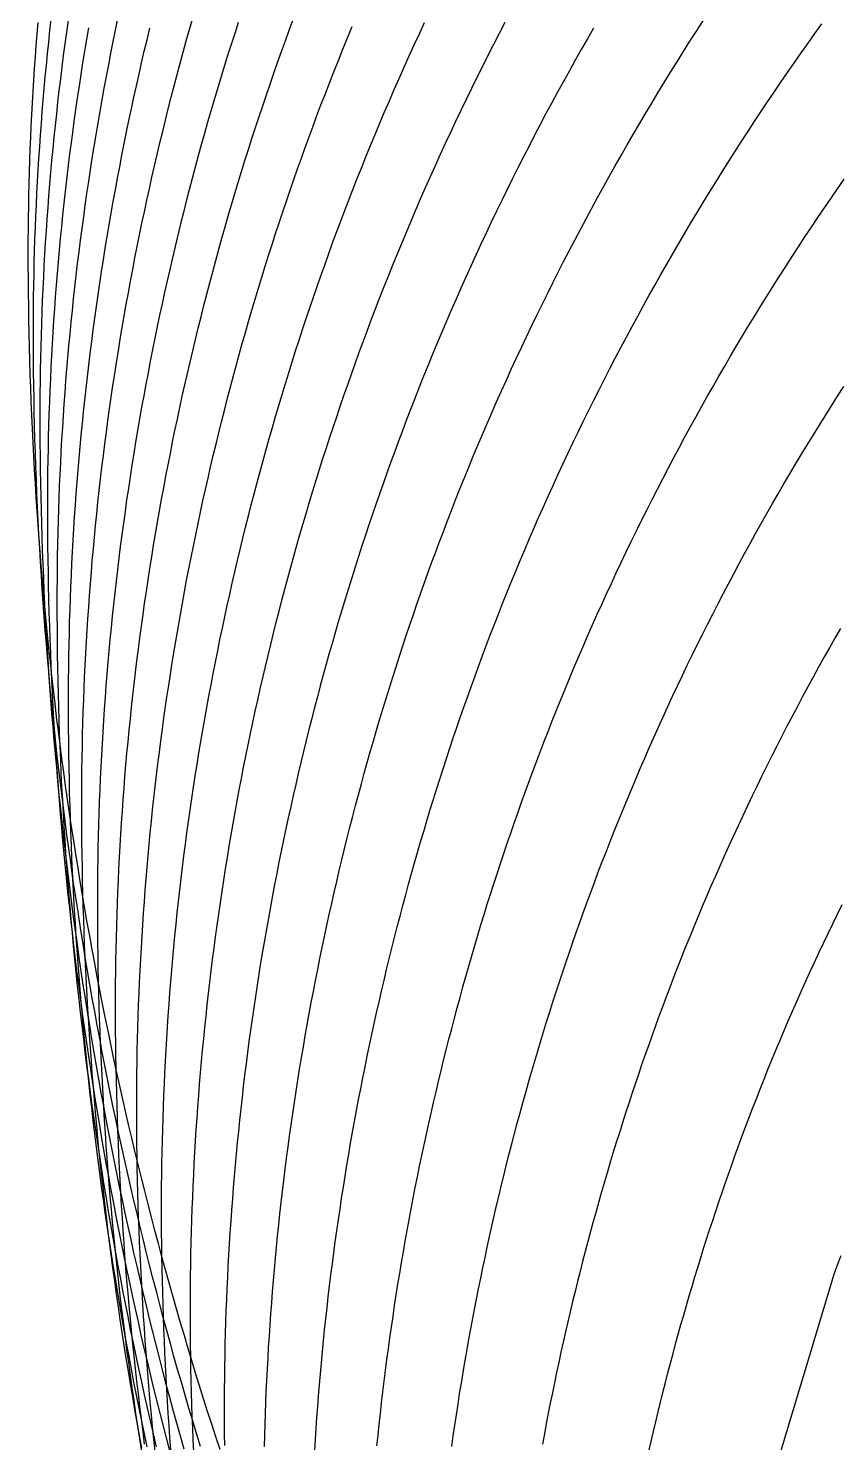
# Model space of a CAD drawing. Extents: x -772 to 772, y -315 to 2086.
# Drawn here: x -771.8 to -547.9, y 481.2 to 872.5 of the extents above; entities that cross this region are included whole.
import ezdxf

# ---------------------------------------------------------------- set-up
doc = ezdxf.new("R2010")
doc.units = 0

msp = doc.modelspace()

# ---------------------------------------------------------------- linework, layer by layer
at = {"layer": 'LAY0', "color": 2}
for points in [[(-718.773, 479.377), (-719.924, 482.865), (-721.064, 486.364), (-722.192, 489.872), (-723.31, 493.389), (-724.415, 496.917), (-725.51, 500.453), (-726.593, 503.999), (-727.664, 507.554), (-728.724, 511.117), (-729.772, 514.69), (-730.809, 518.271), (-731.833, 521.86), (-732.846, 525.458), (-733.847, 529.064), (-734.836, 532.678), (-735.812, 536.3), (-736.777, 539.929), (-737.729, 543.566), (-738.669, 547.21), (-739.597, 550.862), (-740.513, 554.52), (-741.416, 558.186), (-742.306, 561.858), (-743.184, 565.537), (-744.05, 569.222), (-744.903, 572.914), (-745.743, 576.611), (-746.57, 580.315), (-747.385, 584.024), (-748.187, 587.739), (-748.976, 591.459), (-749.752, 595.184), (-750.515, 598.915), (-751.265, 602.65), (-752.002, 606.39), (-752.726, 610.135), (-753.437, 613.884), (-754.135, 617.637), (-754.819, 621.395), (-755.491, 625.156), (-756.149, 628.921), (-756.794, 632.69), (-757.425, 636.462), (-758.043, 640.237), (-758.648, 644.015), (-759.239, 647.796), (-759.817, 651.579), (-760.382, 655.366), (-760.933, 659.154), (-761.47, 662.945), (-761.994, 666.737), (-762.505, 670.532), (-763.001, 674.328), (-763.485, 678.125), (-763.954, 681.924), (-764.41, 685.724), (-764.853, 689.525), (-765.282, 693.326), (-765.697, 697.128), (-766.098, 700.931), (-766.486, 704.733), (-766.86, 708.536), (-767.221, 712.339), (-767.568, 716.141), (-767.901, 719.943), (-768.22, 723.744), (-768.526, 727.544), (-768.818, 731.344), (-769.096, 735.142), (-769.361, 738.939), (-769.612, 742.734), (-769.849, 746.528), (-770.073, 750.32), (-770.283, 754.11), (-770.479, 757.897), (-770.662, 761.682), (-770.831, 765.465), (-770.986, 769.245), (-771.128, 773.022), (-771.256, 776.796), (-771.37, 780.567), (-771.471, 784.334), (-771.559, 788.098), (-771.633, 791.859), (-771.693, 795.615), (-771.74, 799.367), (-771.774, 803.115), (-771.794, 806.859), (-771.801, 810.598), (-771.794, 813.749), (-771.774, 816.903), (-771.74, 820.06), (-771.693, 823.221), (-771.633, 826.385), (-771.559, 829.552), (-771.471, 832.722), (-771.37, 835.895), (-771.256, 839.071), (-771.128, 842.249), (-770.986, 845.43), (-770.831, 848.612), (-770.662, 851.797), (-770.479, 854.984), (-770.283, 858.173), (-770.073, 861.364), (-769.85, 864.556), (-769.612, 867.749), (-769.362, 870.944), (-769.097, 874.14)], [(-724.175, 480.195), (-725.256, 483.724), (-726.326, 487.262), (-727.384, 490.808), (-728.431, 494.363), (-729.466, 497.926), (-730.489, 501.497), (-731.5, 505.077), (-732.499, 508.664), (-733.486, 512.26), (-734.461, 515.863), (-735.424, 519.473), (-736.375, 523.091), (-737.313, 526.716), (-738.239, 530.349), (-739.153, 533.988), (-740.054, 537.633), (-740.943, 541.286), (-741.82, 544.945), (-742.684, 548.61), (-743.535, 552.281), (-744.373, 555.958), (-745.199, 559.641), (-746.012, 563.33), (-746.812, 567.024), (-747.6, 570.723), (-748.374, 574.428), (-749.136, 578.137), (-749.884, 581.852), (-750.62, 585.571), (-751.342, 589.294), (-752.052, 593.022), (-752.748, 596.754), (-753.431, 600.49), (-754.101, 604.23), (-754.758, 607.973), (-755.401, 611.72), (-756.031, 615.471), (-756.648, 619.224), (-757.251, 622.98), (-757.841, 626.74), (-758.418, 630.502), (-758.981, 634.266), (-759.531, 638.033), (-760.067, 641.801), (-760.59, 645.572), (-761.099, 649.345), (-761.595, 653.119), (-762.077, 656.895), (-762.546, 660.672), (-763.001, 664.45), (-763.442, 668.229), (-763.87, 672.009), (-764.284, 675.789), (-764.685, 679.57), (-765.072, 683.351), (-765.445, 687.132), (-765.805, 690.913), (-766.151, 694.694), (-766.483, 698.475), (-766.802, 702.255), (-767.107, 706.034), (-767.399, 709.812), (-767.676, 713.589), (-767.94, 717.365), (-768.191, 721.14), (-768.428, 724.913), (-768.651, 728.684), (-768.86, 732.453), (-769.056, 736.221), (-769.238, 739.985), (-769.407, 743.748), (-769.562, 747.508), (-769.704, 751.265), (-769.831, 755.02), (-769.946, 758.771), (-770.047, 762.519), (-770.134, 766.263), (-770.208, 770.005), (-770.268, 773.742), (-770.315, 777.476), (-770.349, 781.205), (-770.369, 784.93), (-770.375, 788.651), (-770.369, 791.82), (-770.349, 794.992), (-770.315, 798.168), (-770.268, 801.347), (-770.208, 804.53), (-770.134, 807.716), (-770.047, 810.905), (-769.946, 814.097), (-769.831, 817.292), (-769.704, 820.49), (-769.562, 823.69), (-769.407, 826.893), (-769.238, 830.098), (-769.056, 833.304), (-768.86, 836.513), (-768.651, 839.724), (-768.427, 842.937), (-768.191, 846.151), (-767.94, 849.366), (-767.676, 852.583), (-767.398, 855.8), (-767.107, 859.019), (-766.802, 862.239), (-766.483, 865.459), (-766.15, 868.68), (-765.804, 871.901), (-765.444, 875.122)], [(-760.788, 874.687), (-761.242, 871.455), (-761.683, 868.222), (-762.109, 864.988), (-762.523, 861.753), (-762.922, 858.519), (-763.309, 855.284), (-763.681, 852.049), (-764.04, 848.814), (-764.385, 845.579), (-764.717, 842.344), (-765.035, 839.11), (-765.339, 835.877), (-765.63, 832.645), (-765.907, 829.413), (-766.171, 826.183), (-766.42, 822.954), (-766.657, 819.726), (-766.879, 816.499), (-767.088, 813.275), (-767.284, 810.052), (-767.466, 806.831), (-767.634, 803.612), (-767.789, 800.396), (-767.93, 797.181), (-768.057, 793.97), (-768.172, 790.761), (-768.272, 787.554), (-768.359, 784.351), (-768.433, 781.151), (-768.493, 777.954), (-768.54, 774.76), (-768.573, 771.57), (-768.593, 768.383), (-768.6, 765.2), (-768.593, 761.499), (-768.573, 757.794), (-768.54, 754.085), (-768.493, 750.372), (-768.433, 746.654), (-768.359, 742.933), (-768.272, 739.209), (-768.172, 735.481), (-768.057, 731.75), (-767.93, 728.016), (-767.789, 724.278), (-767.634, 720.539), (-767.466, 716.796), (-767.284, 713.051), (-767.088, 709.304), (-766.879, 705.555), (-766.657, 701.804), (-766.42, 698.051), (-766.171, 694.296), (-765.907, 690.54), (-765.63, 686.783), (-765.339, 683.024), (-765.035, 679.265), (-764.717, 675.505), (-764.385, 671.744), (-764.04, 667.983), (-763.681, 664.222), (-763.309, 660.461), (-762.922, 656.699), (-762.523, 652.938), (-762.109, 649.178), (-761.683, 645.418), (-761.242, 641.658), (-760.788, 637.9), (-760.32, 634.143), (-759.839, 630.387), (-759.345, 626.632), (-758.837, 622.879), (-758.315, 619.128), (-757.78, 615.379), (-757.231, 611.632), (-756.669, 607.888), (-756.094, 604.145), (-755.505, 600.406), (-754.903, 596.669), (-754.288, 592.935), (-753.659, 589.204), (-753.017, 585.477), (-752.362, 581.753), (-751.693, 578.033), (-751.012, 574.316), (-750.317, 570.604), (-749.609, 566.896), (-748.888, 563.192), (-748.155, 559.492), (-747.408, 555.797), (-746.648, 552.107), (-745.875, 548.422), (-745.09, 544.742), (-744.291, 541.068), (-743.48, 537.398), (-742.656, 533.735), (-741.819, 530.077), (-740.97, 526.425), (-740.108, 522.779), (-739.234, 519.14), (-738.347, 515.507), (-737.448, 511.88), (-736.536, 508.261), (-735.612, 504.648), (-734.676, 501.042), (-733.727, 497.444), (-732.767, 493.852), (-731.794, 490.269), (-730.809, 486.692), (-729.812, 483.124), (-728.804, 479.564)], [(-732.582, 478.618), (-733.515, 482.189), (-734.437, 485.766), (-735.346, 489.351), (-736.242, 492.942), (-737.127, 496.54), (-737.999, 500.144), (-738.858, 503.755), (-739.705, 507.372), (-740.539, 510.995), (-741.361, 514.623), (-742.17, 518.257), (-742.966, 521.897), (-743.75, 525.542), (-744.521, 529.193), (-745.278, 532.848), (-746.023, 536.508), (-746.755, 540.172), (-747.474, 543.842), (-748.18, 547.515), (-748.873, 551.193), (-749.553, 554.875), (-750.22, 558.56), (-750.873, 562.249), (-751.514, 565.942), (-752.141, 569.638), (-752.755, 573.337), (-753.355, 577.039), (-753.943, 580.744), (-754.516, 584.451), (-755.077, 588.161), (-755.624, 591.873), (-756.158, 595.587), (-756.678, 599.303), (-757.185, 603.021), (-757.679, 606.741), (-758.159, 610.462), (-758.625, 614.184), (-759.078, 617.908), (-759.517, 621.632), (-759.943, 625.357), (-760.356, 629.082), (-760.754, 632.808), (-761.14, 636.534), (-761.511, 640.26), (-761.869, 643.986), (-762.214, 647.712), (-762.544, 651.437), (-762.862, 655.162), (-763.165, 658.885), (-763.455, 662.608), (-763.732, 666.33), (-763.994, 670.05), (-764.244, 673.769), (-764.479, 677.486), (-764.701, 681.201), (-764.91, 684.914), (-765.105, 688.625), (-765.286, 692.334), (-765.454, 696.04), (-765.608, 699.744), (-765.749, 703.444), (-765.876, 707.142), (-765.99, 710.837), (-766.09, 714.528), (-766.177, 718.216), (-766.251, 721.9), (-766.311, 725.58), (-766.358, 729.256), (-766.391, 732.928), (-766.411, 736.596), (-766.417, 740.259), (-766.411, 743.449), (-766.391, 746.643), (-766.357, 749.841), (-766.311, 753.042), (-766.251, 756.247), (-766.177, 759.454), (-766.09, 762.665), (-765.99, 765.879), (-765.876, 769.096), (-765.749, 772.315), (-765.608, 775.537), (-765.454, 778.761), (-765.286, 781.987), (-765.105, 785.216), (-764.91, 788.447), (-764.702, 791.679), (-764.48, 794.913), (-764.244, 798.149), (-763.995, 801.386), (-763.732, 804.624), (-763.456, 807.863), (-763.166, 811.104), (-762.862, 814.345), (-762.545, 817.587), (-762.214, 820.829), (-761.87, 824.072), (-761.512, 827.315), (-761.141, 830.558), (-760.756, 833.801), (-760.357, 837.044), (-759.945, 840.286), (-759.519, 843.528), (-759.08, 846.769), (-758.627, 850.01), (-758.161, 853.249), (-757.681, 856.488), (-757.188, 859.725), (-756.681, 862.961), (-756.161, 866.195), (-755.627, 869.428), (-755.08, 872.659)], [(-736.347, 480.11), (-737.191, 483.685), (-738.022, 487.265), (-738.84, 490.851), (-739.646, 494.442), (-740.44, 498.038), (-741.22, 501.64), (-741.988, 505.246), (-742.742, 508.857), (-743.484, 512.473), (-744.213, 516.093), (-744.929, 519.718), (-745.632, 523.346), (-746.322, 526.979), (-746.999, 530.615), (-747.663, 534.255), (-748.314, 537.899), (-748.951, 541.546), (-749.576, 545.196), (-750.187, 548.849), (-750.785, 552.505), (-751.369, 556.164), (-751.941, 559.825), (-752.499, 563.488), (-753.044, 567.154), (-753.575, 570.822), (-754.093, 574.492), (-754.598, 578.164), (-755.089, 581.837), (-755.567, 585.512), (-756.031, 589.188), (-756.482, 592.865), (-756.919, 596.543), (-757.343, 600.222), (-757.754, 603.901), (-758.151, 607.581), (-758.534, 611.262), (-758.904, 614.942), (-759.26, 618.623), (-759.603, 622.303), (-759.933, 625.983), (-760.248, 629.663), (-760.551, 633.342), (-760.839, 637.02), (-761.115, 640.697), (-761.376, 644.373), (-761.624, 648.048), (-761.859, 651.722), (-762.08, 655.394), (-762.288, 659.064), (-762.482, 662.732), (-762.663, 666.398), (-762.83, 670.063), (-762.983, 673.724), (-763.124, 677.384), (-763.251, 681.04), (-763.364, 684.694), (-763.464, 688.345), (-763.55, 691.992), (-763.624, 695.637), (-763.683, 699.278), (-763.73, 702.916), (-763.763, 706.549), (-763.783, 710.179), (-763.79, 713.805), (-763.783, 716.997), (-763.763, 720.193), (-763.73, 723.392), (-763.683, 726.595), (-763.624, 729.801), (-763.55, 733.01), (-763.464, 736.223), (-763.364, 739.438), (-763.251, 742.656), (-763.124, 745.876), (-762.983, 749.099), (-762.83, 752.325), (-762.663, 755.553), (-762.482, 758.782), (-762.288, 762.014), (-762.08, 765.248), (-761.859, 768.483), (-761.624, 771.719), (-761.376, 774.957), (-761.114, 778.196), (-760.838, 781.437), (-760.55, 784.678), (-760.247, 787.92), (-759.931, 791.162), (-759.602, 794.406), (-759.258, 797.649), (-758.902, 800.893), (-758.532, 804.136), (-758.148, 807.38), (-757.751, 810.623), (-757.34, 813.866), (-756.916, 817.109), (-756.478, 820.35), (-756.027, 823.591), (-755.562, 826.831), (-755.084, 830.07), (-754.593, 833.308), (-754.088, 836.544), (-753.569, 839.779), (-753.038, 843.012), (-752.493, 846.243), (-751.934, 849.472), (-751.362, 852.699), (-750.777, 855.923), (-750.179, 859.145), (-749.568, 862.365), (-748.943, 865.582), (-748.305, 868.796), (-747.654, 872.007), (-746.99, 875.215)], [(-740.367, 479.708), (-741.025, 483.251), (-741.67, 486.797), (-742.302, 490.347), (-742.921, 493.9), (-743.527, 497.456), (-744.12, 501.015), (-744.7, 504.577), (-745.266, 508.141), (-745.82, 511.707), (-746.36, 515.276), (-746.886, 518.846), (-747.4, 522.419), (-747.9, 525.993), (-748.387, 529.568), (-748.861, 533.145), (-749.321, 536.724), (-749.768, 540.303), (-750.202, 543.883), (-750.622, 547.464), (-751.029, 551.046), (-751.423, 554.628), (-751.803, 558.211), (-752.17, 561.793), (-752.523, 565.376), (-752.863, 568.958), (-753.189, 572.54), (-753.503, 576.121), (-753.802, 579.702), (-754.088, 583.282), (-754.361, 586.861), (-754.621, 590.439), (-754.867, 594.015), (-755.099, 597.591), (-755.319, 601.164), (-755.524, 604.736), (-755.717, 608.306), (-755.896, 611.874), (-756.062, 615.439), (-756.214, 619.003), (-756.353, 622.564), (-756.479, 626.122), (-756.591, 629.677), (-756.69, 633.229), (-756.776, 636.779), (-756.848, 640.324), (-756.908, 643.867), (-756.954, 647.406), (-756.987, 650.941), (-757.006, 654.473), (-757.013, 658), (-757.006, 661.175), (-756.987, 664.353), (-756.954, 667.536), (-756.908, 670.721), (-756.848, 673.91), (-756.776, 677.102), (-756.69, 680.297), (-756.591, 683.495), (-756.479, 686.696), (-756.353, 689.899), (-756.214, 693.105), (-756.062, 696.313), (-755.896, 699.523), (-755.717, 702.736), (-755.524, 705.95), (-755.318, 709.166), (-755.099, 712.384), (-754.866, 715.603), (-754.62, 718.823), (-754.361, 722.045), (-754.088, 725.268), (-753.802, 728.492), (-753.502, 731.716), (-753.189, 734.941), (-752.862, 738.167), (-752.522, 741.393), (-752.169, 744.619), (-751.802, 747.845), (-751.422, 751.071), (-751.028, 754.297), (-750.621, 757.523), (-750.2, 760.748), (-749.767, 763.972), (-749.319, 767.196), (-748.859, 770.418), (-748.385, 773.64), (-747.898, 776.86), (-747.398, 780.079), (-746.884, 783.296), (-746.357, 786.512), (-745.817, 789.725), (-745.263, 792.937), (-744.696, 796.147), (-744.117, 799.354), (-743.524, 802.559), (-742.918, 805.761), (-742.298, 808.961), (-741.666, 812.158), (-741.021, 815.352), (-740.363, 818.543), (-739.691, 821.73), (-739.007, 824.914), (-738.31, 828.095), (-737.6, 831.272), (-736.877, 834.445), (-736.142, 837.614), (-735.393, 840.779), (-734.632, 843.939), (-733.859, 847.095), (-733.072, 850.247), (-732.273, 853.394), (-731.462, 856.536), (-730.638, 859.674), (-729.801, 862.806), (-728.953, 865.933), (-728.091, 869.054), (-727.218, 872.17), (-726.332, 875.281)], [(-713.727, 874.112), (-714.715, 871.07), (-715.691, 868.02), (-716.655, 864.964), (-717.608, 861.901), (-718.549, 858.832), (-719.478, 855.756), (-720.395, 852.675), (-721.299, 849.587), (-722.192, 846.494), (-723.073, 843.394), (-723.941, 840.29), (-724.798, 837.179), (-725.642, 834.063), (-726.473, 830.942), (-727.293, 827.816), (-728.1, 824.685), (-728.894, 821.55), (-729.676, 818.409), (-730.445, 815.264), (-731.202, 812.115), (-731.946, 808.961), (-732.678, 805.804), (-733.396, 802.642), (-734.102, 799.476), (-734.795, 796.307), (-735.476, 793.134), (-736.143, 789.958), (-736.798, 786.779), (-737.439, 783.596), (-738.068, 780.411), (-738.684, 777.222), (-739.286, 774.031), (-739.876, 770.838), (-740.453, 767.642), (-741.016, 764.444), (-741.566, 761.243), (-742.104, 758.041), (-742.628, 754.837), (-743.138, 751.631), (-743.636, 748.424), (-744.121, 745.215), (-744.592, 742.005), (-745.05, 738.794), (-745.494, 735.582), (-745.926, 732.369), (-746.344, 729.156), (-746.748, 725.942), (-747.14, 722.728), (-747.518, 719.513), (-747.883, 716.299), (-748.234, 713.084), (-748.572, 709.87), (-748.897, 706.656), (-749.209, 703.442), (-749.507, 700.23), (-749.791, 697.018), (-750.063, 693.806), (-750.321, 690.597), (-750.566, 687.388), (-750.797, 684.18), (-751.015, 680.974), (-751.22, 677.77), (-751.411, 674.568), (-751.589, 671.367), (-751.754, 668.169), (-751.905, 664.973), (-752.044, 661.779), (-752.169, 658.587), (-752.28, 655.399), (-752.379, 652.213), (-752.464, 649.03), (-752.536, 645.85), (-752.595, 642.673), (-752.641, 639.499), (-752.674, 636.329), (-752.693, 633.163), (-752.7, 630), (-752.693, 626.525), (-752.674, 623.047), (-752.641, 619.564), (-752.595, 616.078), (-752.536, 612.588), (-752.464, 609.094), (-752.379, 605.597), (-752.28, 602.097), (-752.169, 598.594), (-752.044, 595.088), (-751.905, 591.579), (-751.754, 588.068), (-751.589, 584.554), (-751.411, 581.038), (-751.22, 577.52), (-751.015, 573.999), (-750.797, 570.477), (-750.566, 566.954), (-750.321, 563.429), (-750.063, 559.902), (-749.791, 556.375), (-749.507, 552.846), (-749.209, 549.316), (-748.897, 545.786), (-748.572, 542.255), (-748.234, 538.724), (-747.883, 535.193), (-747.518, 531.661), (-747.14, 528.129), (-746.748, 524.598), (-746.344, 521.067), (-745.926, 517.537), (-745.494, 514.008), (-745.05, 510.479), (-744.592, 506.951), (-744.121, 503.425), (-743.636, 499.9), (-743.138, 496.376), (-742.628, 492.854), (-742.104, 489.334), (-741.566, 485.816), (-741.016, 482.3), (-740.453, 478.787)], [(-739.615, 480.846), (-740.071, 484.32), (-740.512, 487.796), (-740.941, 491.273), (-741.357, 494.75), (-741.759, 498.228), (-742.148, 501.706), (-742.524, 505.185), (-742.886, 508.663), (-743.236, 512.141), (-743.572, 515.619), (-743.894, 519.097), (-744.204, 522.573), (-744.5, 526.049), (-744.783, 529.524), (-745.053, 532.998), (-745.309, 536.471), (-745.552, 539.942), (-745.782, 543.412), (-745.999, 546.88), (-746.202, 550.346), (-746.392, 553.81), (-746.569, 557.271), (-746.733, 560.73), (-746.884, 564.187), (-747.021, 567.641), (-747.145, 571.093), (-747.256, 574.541), (-747.354, 577.986), (-747.439, 581.428), (-747.511, 584.866), (-747.569, 588.3), (-747.615, 591.731), (-747.647, 595.158), (-747.667, 598.581), (-747.673, 602), (-747.667, 605.147), (-747.647, 608.298), (-747.615, 611.453), (-747.569, 614.611), (-747.511, 617.773), (-747.439, 620.938), (-747.354, 624.106), (-747.256, 627.276), (-747.145, 630.45), (-747.021, 633.627), (-746.884, 636.806), (-746.733, 639.987), (-746.569, 643.171), (-746.393, 646.356), (-746.202, 649.544), (-745.999, 652.734), (-745.782, 655.925), (-745.553, 659.118), (-745.309, 662.312), (-745.053, 665.508), (-744.783, 668.704), (-744.501, 671.902), (-744.204, 675.101), (-743.895, 678.3), (-743.572, 681.499), (-743.236, 684.7), (-742.887, 687.9), (-742.525, 691.1), (-742.149, 694.301), (-741.76, 697.501), (-741.358, 700.701), (-740.943, 703.901), (-740.514, 707.099), (-740.072, 710.298), (-739.617, 713.495), (-739.149, 716.691), (-738.668, 719.886), (-738.174, 723.079), (-737.666, 726.271), (-737.145, 729.462), (-736.612, 732.65), (-736.065, 735.837), (-735.505, 739.021), (-734.932, 742.204), (-734.346, 745.384), (-733.748, 748.561), (-733.136, 751.736), (-732.511, 754.908), (-731.874, 758.077), (-731.224, 761.242), (-730.56, 764.405), (-729.885, 767.564), (-729.196, 770.72), (-728.495, 773.872), (-727.781, 777.02), (-727.054, 780.164), (-726.315, 783.304), (-725.563, 786.44), (-724.799, 789.572), (-724.022, 792.699), (-723.233, 795.821), (-722.431, 798.938), (-721.617, 802.051), (-720.791, 805.158), (-719.953, 808.261), (-719.102, 811.357), (-718.24, 814.449), (-717.365, 817.534), (-716.478, 820.614), (-715.579, 823.688), (-714.668, 826.756), (-713.746, 829.818), (-712.811, 832.874), (-711.865, 835.923), (-710.907, 838.966), (-709.938, 842.001), (-708.957, 845.03), (-707.964, 848.053), (-706.96, 851.068), (-705.945, 854.075), (-704.918, 857.076), (-703.88, 860.069), (-702.83, 863.054), (-701.77, 866.032), (-700.699, 869.002), (-699.616, 871.964), (-698.523, 874.918)], [(-736.7, 478.741), (-737.059, 482.159), (-737.405, 485.577), (-737.738, 488.995), (-738.058, 492.413), (-738.364, 495.83), (-738.658, 499.247), (-738.938, 502.663), (-739.205, 506.079), (-739.46, 509.493), (-739.701, 512.907), (-739.928, 516.319), (-740.143, 519.73), (-740.345, 523.139), (-740.533, 526.546), (-740.709, 529.952), (-740.871, 533.356), (-741.02, 536.758), (-741.156, 540.157), (-741.279, 543.555), (-741.39, 546.949), (-741.487, 550.341), (-741.571, 553.731), (-741.642, 557.117), (-741.7, 560.5), (-741.745, 563.88), (-741.777, 567.257), (-741.797, 570.63), (-741.803, 574), (-741.797, 577.134), (-741.777, 580.272), (-741.745, 583.413), (-741.7, 586.558), (-741.642, 589.705), (-741.571, 592.856), (-741.487, 596.01), (-741.39, 599.166), (-741.279, 602.325), (-741.156, 605.486), (-741.02, 608.65), (-740.871, 611.816), (-740.708, 614.984), (-740.533, 618.154), (-740.344, 621.326), (-740.143, 624.499), (-739.928, 627.674), (-739.7, 630.851), (-739.459, 634.028), (-739.205, 637.207), (-738.937, 640.387), (-738.657, 643.567), (-738.363, 646.749), (-738.056, 649.93), (-737.736, 653.113), (-737.403, 656.295), (-737.057, 659.478), (-736.698, 662.661), (-736.325, 665.843), (-735.94, 669.026), (-735.541, 672.207), (-735.129, 675.389), (-734.704, 678.569), (-734.266, 681.749), (-733.815, 684.928), (-733.351, 688.105), (-732.873, 691.282), (-732.383, 694.457), (-731.88, 697.63), (-731.364, 700.802), (-730.834, 703.972), (-730.292, 707.14), (-729.737, 710.306), (-729.169, 713.47), (-728.588, 716.631), (-727.994, 719.789), (-727.388, 722.945), (-726.769, 726.099), (-726.136, 729.249), (-725.491, 732.396), (-724.834, 735.54), (-724.164, 738.681), (-723.481, 741.818), (-722.785, 744.951), (-722.077, 748.081), (-721.356, 751.207), (-720.623, 754.329), (-719.877, 757.446), (-719.119, 760.56), (-718.349, 763.668), (-717.566, 766.773), (-716.771, 769.872), (-715.964, 772.967), (-715.144, 776.057), (-714.312, 779.141), (-713.468, 782.22), (-712.612, 785.294), (-711.744, 788.363), (-710.865, 791.426), (-709.973, 794.483), (-709.069, 797.534), (-708.153, 800.579), (-707.226, 803.618), (-706.287, 806.651), (-705.337, 809.677), (-704.374, 812.697), (-703.401, 815.71), (-702.415, 818.716), (-701.419, 821.716), (-700.411, 824.708), (-699.391, 827.693), (-698.361, 830.671), (-697.319, 833.642), (-696.266, 836.605), (-695.202, 839.561), (-694.128, 842.509), (-693.042, 845.449), (-691.945, 848.381), (-690.838, 851.305), (-689.72, 854.221), (-688.504, 857.351), (-687.272, 860.48), (-686.025, 863.609), (-684.761, 866.737), (-683.481, 869.864), (-682.185, 872.989)], [(-732.363, 479.263), (-732.615, 482.619), (-732.854, 485.973), (-733.08, 489.326), (-733.292, 492.677), (-733.492, 496.027), (-733.679, 499.376), (-733.853, 502.722), (-734.013, 506.067), (-734.161, 509.409), (-734.296, 512.75), (-734.418, 516.087), (-734.527, 519.423), (-734.623, 522.756), (-734.707, 526.086), (-734.777, 529.413), (-734.835, 532.737), (-734.879, 536.058), (-734.911, 539.375), (-734.93, 542.689), (-734.937, 546), (-734.93, 549.114), (-734.911, 552.232), (-734.879, 555.353), (-734.835, 558.477), (-734.777, 561.605), (-734.707, 564.735), (-734.623, 567.869), (-734.527, 571.005), (-734.418, 574.144), (-734.296, 577.286), (-734.161, 580.43), (-734.013, 583.576), (-733.852, 586.724), (-733.678, 589.874), (-733.492, 593.026), (-733.292, 596.18), (-733.079, 599.335), (-732.853, 602.492), (-732.614, 605.65), (-732.362, 608.809), (-732.097, 611.969), (-731.819, 615.13), (-731.528, 618.292), (-731.224, 621.454), (-730.907, 624.617), (-730.577, 627.78), (-730.234, 630.943), (-729.878, 634.106), (-729.509, 637.27), (-729.127, 640.432), (-728.732, 643.595), (-728.324, 646.757), (-727.903, 649.918), (-727.469, 653.079), (-727.022, 656.238), (-726.562, 659.397), (-726.089, 662.554), (-725.603, 665.71), (-725.104, 668.864), (-724.593, 672.016), (-724.068, 675.167), (-723.531, 678.316), (-722.981, 681.463), (-722.418, 684.607), (-721.843, 687.749), (-721.254, 690.889), (-720.653, 694.026), (-720.039, 697.16), (-719.413, 700.291), (-718.774, 703.42), (-718.122, 706.545), (-717.458, 709.666), (-716.782, 712.784), (-716.092, 715.899), (-715.391, 719.01), (-714.677, 722.117), (-713.95, 725.219), (-713.211, 728.318), (-712.46, 731.413), (-711.697, 734.502), (-710.921, 737.588), (-710.134, 740.669), (-709.334, 743.744), (-708.522, 746.815), (-707.698, 749.881), (-706.862, 752.941), (-706.013, 755.997), (-705.154, 759.046), (-704.282, 762.09), (-703.398, 765.128), (-702.503, 768.161), (-701.596, 771.187), (-700.677, 774.207), (-699.747, 777.221), (-698.805, 780.229), (-697.852, 783.23), (-696.887, 786.224), (-695.911, 789.212), (-694.924, 792.192), (-693.926, 795.166), (-692.916, 798.133), (-691.895, 801.092), (-690.863, 804.044), (-689.82, 806.988), (-688.766, 809.925), (-687.702, 812.854), (-686.626, 815.776), (-685.54, 818.689), (-684.443, 821.594), (-683.336, 824.491), (-682.132, 827.601), (-680.912, 830.711), (-679.676, 833.819), (-678.424, 836.927), (-677.156, 840.034), (-675.873, 843.139), (-674.574, 846.243), (-673.259, 849.346), (-671.929, 852.447), (-670.583, 855.545), (-669.221, 858.642), (-667.844, 861.736), (-666.452, 864.828), (-665.044, 867.917), (-663.621, 871.003), (-662.182, 874.086)], [(-726.042, 478.754), (-726.188, 482.037), (-726.322, 485.318), (-726.442, 488.597), (-726.55, 491.874), (-726.645, 495.148), (-726.728, 498.421), (-726.797, 501.691), (-726.854, 504.958), (-726.898, 508.223), (-726.93, 511.485), (-726.949, 514.744), (-726.955, 518), (-726.949, 521.096), (-726.93, 524.196), (-726.898, 527.298), (-726.854, 530.404), (-726.797, 533.512), (-726.728, 536.623), (-726.645, 539.737), (-726.55, 542.854), (-726.442, 545.973), (-726.322, 549.094), (-726.188, 552.217), (-726.042, 555.342), (-725.883, 558.469), (-725.711, 561.598), (-725.526, 564.728), (-725.329, 567.86), (-725.118, 570.993), (-724.895, 574.128), (-724.659, 577.263), (-724.41, 580.4), (-724.148, 583.537), (-723.873, 586.675), (-723.586, 589.814), (-723.285, 592.953), (-722.972, 596.092), (-722.645, 599.232), (-722.306, 602.371), (-721.954, 605.511), (-721.59, 608.65), (-721.212, 611.789), (-720.821, 614.927), (-720.418, 618.065), (-720.002, 621.202), (-719.573, 624.338), (-719.131, 627.472), (-718.676, 630.606), (-718.209, 633.739), (-717.729, 636.87), (-717.236, 639.999), (-716.73, 643.127), (-716.212, 646.253), (-715.681, 649.377), (-715.137, 652.498), (-714.581, 655.618), (-714.012, 658.735), (-713.43, 661.85), (-712.836, 664.962), (-712.229, 668.071), (-711.61, 671.177), (-710.978, 674.281), (-710.334, 677.381), (-709.678, 680.477), (-709.009, 683.571), (-708.327, 686.661), (-707.634, 689.747), (-706.928, 692.829), (-706.209, 695.907), (-705.479, 698.982), (-704.736, 702.052), (-703.981, 705.117), (-703.214, 708.179), (-702.435, 711.235), (-701.644, 714.287), (-700.841, 717.334), (-700.026, 720.376), (-699.199, 723.413), (-698.36, 726.445), (-697.51, 729.472), (-696.647, 732.492), (-695.773, 735.508), (-694.888, 738.518), (-693.99, 741.521), (-693.081, 744.519), (-692.161, 747.511), (-691.229, 750.497), (-690.286, 753.476), (-689.331, 756.449), (-688.365, 759.415), (-687.388, 762.375), (-686.4, 765.327), (-685.4, 768.273), (-684.39, 771.212), (-683.368, 774.144), (-682.336, 777.069), (-681.292, 779.986), (-680.238, 782.896), (-679.173, 785.798), (-678.098, 788.692), (-677.011, 791.579), (-675.915, 794.458), (-674.721, 797.551), (-673.512, 800.644), (-672.287, 803.735), (-671.046, 806.825), (-669.79, 809.914), (-668.519, 813.002), (-667.232, 816.088), (-665.93, 819.171), (-664.612, 822.253), (-663.279, 825.333), (-661.931, 828.41), (-660.568, 831.485), (-659.189, 834.557), (-657.795, 837.625), (-656.386, 840.691), (-654.963, 843.754), (-653.524, 846.813), (-652.07, 849.868), (-650.602, 852.919), (-649.119, 855.967), (-647.621, 859.01), (-646.108, 862.048), (-644.581, 865.083), (-643.039, 868.112), (-641.483, 871.136), (-639.913, 874.156)], [(-706.485, 480.168), (-706.405, 483.209), (-706.313, 486.254), (-706.208, 489.301), (-706.09, 492.352), (-705.96, 495.406), (-705.818, 498.462), (-705.663, 501.522), (-705.496, 504.583), (-705.316, 507.647), (-705.123, 510.714), (-704.918, 513.782), (-704.701, 516.852), (-704.471, 519.924), (-704.228, 522.998), (-703.973, 526.073), (-703.705, 529.149), (-703.425, 532.227), (-703.132, 535.305), (-702.826, 538.384), (-702.508, 541.464), (-702.178, 544.545), (-701.835, 547.626), (-701.479, 550.707), (-701.111, 553.788), (-700.73, 556.869), (-700.337, 559.95), (-699.931, 563.03), (-699.513, 566.11), (-699.082, 569.189), (-698.639, 572.268), (-698.183, 575.345), (-697.715, 578.421), (-697.235, 581.496), (-696.742, 584.57), (-696.237, 587.641), (-695.719, 590.711), (-695.189, 593.78), (-694.647, 596.846), (-694.092, 599.909), (-693.525, 602.971), (-692.946, 606.029), (-692.355, 609.085), (-691.752, 612.139), (-691.136, 615.189), (-690.509, 618.236), (-689.869, 621.28), (-689.218, 624.32), (-688.554, 627.357), (-687.879, 630.389), (-687.191, 633.418), (-686.492, 636.443), (-685.781, 639.464), (-685.058, 642.48), (-684.323, 645.492), (-683.577, 648.499), (-682.819, 651.502), (-682.049, 654.499), (-681.268, 657.491), (-680.475, 660.478), (-679.671, 663.46), (-678.856, 666.436), (-678.029, 669.407), (-677.191, 672.371), (-676.341, 675.33), (-675.481, 678.283), (-674.609, 681.229), (-673.726, 684.169), (-672.833, 687.103), (-671.928, 690.03), (-671.012, 692.95), (-670.086, 695.863), (-669.149, 698.769), (-668.201, 701.668), (-667.242, 704.559), (-666.273, 707.444), (-665.294, 710.32), (-664.304, 713.189), (-663.304, 716.05), (-662.293, 718.903), (-661.272, 721.748), (-660.241, 724.585), (-659.2, 727.413), (-658.149, 730.233), (-657.088, 733.045), (-655.937, 736.055), (-654.77, 739.066), (-653.588, 742.078), (-652.39, 745.089), (-651.177, 748.1), (-649.948, 751.11), (-648.704, 754.12), (-647.444, 757.129), (-646.169, 760.137), (-644.879, 763.144), (-643.573, 766.15), (-642.252, 769.154), (-640.916, 772.156), (-639.565, 775.156), (-638.199, 778.154), (-636.818, 781.15), (-635.421, 784.143), (-634.01, 787.133), (-632.584, 790.12), (-631.144, 793.104), (-629.689, 796.085), (-628.219, 799.062), (-626.734, 802.035), (-625.235, 805.004), (-623.722, 807.969), (-622.195, 810.93), (-620.653, 813.886), (-619.097, 816.837), (-617.527, 819.783), (-615.943, 822.724), (-614.346, 825.66), (-612.734, 828.59), (-611.109, 831.514), (-609.47, 834.433), (-607.818, 837.345), (-606.152, 840.25), (-604.473, 843.149), (-602.781, 846.042), (-601.076, 848.927), (-599.358, 851.805), (-597.627, 854.676), (-595.883, 857.539), (-594.127, 860.395), (-592.358, 863.242), (-590.577, 866.082), (-588.783, 868.913), (-586.977, 871.736), (-585.159, 874.55)], [(-692.581, 479.065), (-692.392, 482.091), (-692.191, 485.12), (-691.977, 488.15), (-691.751, 491.181), (-691.513, 494.215), (-691.263, 497.249), (-691, 500.285), (-690.725, 503.322), (-690.437, 506.36), (-690.137, 509.398), (-689.825, 512.437), (-689.501, 515.477), (-689.164, 518.517), (-688.815, 521.557), (-688.453, 524.597), (-688.08, 527.637), (-687.693, 530.676), (-687.295, 533.716), (-686.885, 536.754), (-686.462, 539.792), (-686.027, 542.829), (-685.579, 545.865), (-685.12, 548.9), (-684.648, 551.934), (-684.164, 554.966), (-683.668, 557.996), (-683.16, 561.025), (-682.64, 564.051), (-682.108, 567.076), (-681.563, 570.098), (-681.007, 573.118), (-680.439, 576.136), (-679.858, 579.151), (-679.266, 582.163), (-678.662, 585.172), (-678.046, 588.177), (-677.418, 591.18), (-676.778, 594.179), (-676.127, 597.175), (-675.463, 600.167), (-674.788, 603.155), (-674.102, 606.139), (-673.404, 609.119), (-672.694, 612.094), (-671.972, 615.066), (-671.24, 618.032), (-670.495, 620.994), (-669.74, 623.951), (-668.973, 626.903), (-668.194, 629.85), (-667.405, 632.792), (-666.604, 635.728), (-665.792, 638.659), (-664.969, 641.584), (-664.135, 644.503), (-663.29, 647.416), (-662.434, 650.323), (-661.567, 653.224), (-660.689, 656.118), (-659.801, 659.006), (-658.902, 661.887), (-657.992, 664.762), (-657.071, 667.63), (-656.14, 670.49), (-655.199, 673.344), (-654.247, 676.19), (-653.285, 679.029), (-652.313, 681.86), (-651.33, 684.683), (-650.337, 687.499), (-649.335, 690.307), (-648.322, 693.107), (-647.299, 695.899), (-646.266, 698.682), (-645.224, 701.457), (-644.092, 704.431), (-642.945, 707.405), (-641.783, 710.379), (-640.606, 713.353), (-639.413, 716.327), (-638.205, 719.3), (-636.982, 722.273), (-635.744, 725.244), (-634.491, 728.215), (-633.223, 731.184), (-631.941, 734.151), (-630.643, 737.117), (-629.33, 740.081), (-628.003, 743.043), (-626.66, 746.003), (-625.303, 748.96), (-623.932, 751.914), (-622.546, 754.866), (-621.145, 757.814), (-619.73, 760.76), (-618.301, 763.702), (-616.858, 766.64), (-615.4, 769.574), (-613.928, 772.504), (-612.442, 775.43), (-610.942, 778.352), (-609.428, 781.269), (-607.9, 784.181), (-606.359, 787.089), (-604.803, 789.991), (-603.235, 792.887), (-601.653, 795.778), (-600.057, 798.663), (-598.448, 801.543), (-596.826, 804.416), (-595.191, 807.282), (-593.542, 810.143), (-591.881, 812.996), (-590.207, 815.843), (-588.521, 818.682), (-586.821, 821.514), (-585.11, 824.339), (-583.385, 827.156), (-581.649, 829.965), (-579.9, 832.766), (-578.14, 835.558), (-576.367, 838.343), (-574.583, 841.119), (-572.787, 843.886), (-570.979, 846.644), (-569.16, 849.393), (-567.329, 852.133), (-565.488, 854.863), (-563.635, 857.583), (-561.771, 860.294), (-559.897, 862.995), (-558.011, 865.686), (-556.115, 868.366), (-554.209, 871.036), (-552.292, 873.695)], [(-738.942, 480.063), (-739.694, 483.63), (-740.434, 487.201), (-741.16, 490.777), (-741.874, 494.358), (-742.575, 497.942), (-743.263, 501.531), (-743.938, 505.124), (-744.6, 508.721), (-745.249, 512.321), (-745.885, 515.925), (-746.507, 519.532), (-747.117, 523.141), (-747.713, 526.754), (-748.296, 530.37), (-748.866, 533.988), (-749.423, 537.609), (-749.966, 541.232), (-750.496, 544.856), (-751.013, 548.483), (-751.516, 552.112), (-752.006, 555.742), (-752.483, 559.373), (-752.946, 563.006), (-753.396, 566.639), (-753.832, 570.274), (-754.255, 573.909), (-754.664, 577.544), (-755.06, 581.18), (-755.442, 584.816), (-755.811, 588.452), (-756.167, 592.088), (-756.509, 595.724), (-756.837, 599.359), (-757.152, 602.993), (-757.454, 606.626), (-757.742, 610.259), (-758.016, 613.89), (-758.277, 617.52), (-758.524, 621.148), (-758.758, 624.774), (-758.979, 628.399), (-759.186, 632.022), (-759.379, 635.642), (-759.559, 639.26), (-759.726, 642.875), (-759.879, 646.488), (-760.019, 650.098), (-760.145, 653.704), (-760.258, 657.308), (-760.358, 660.908), (-760.444, 664.504), (-760.517, 668.097), (-760.577, 671.686), (-760.623, 675.271), (-760.656, 678.852), (-760.676, 682.428), (-760.682, 686), (-760.676, 689.183), (-760.656, 692.369), (-760.623, 695.559), (-760.577, 698.753), (-760.517, 701.95), (-760.444, 705.15), (-760.358, 708.354), (-760.258, 711.56), (-760.145, 714.769), (-760.019, 717.981), (-759.879, 721.196), (-759.726, 724.413), (-759.56, 727.632), (-759.38, 730.854), (-759.186, 734.077), (-758.979, 737.303), (-758.759, 740.53), (-758.525, 743.759), (-758.278, 746.989), (-758.017, 750.22), (-757.743, 753.453), (-757.455, 756.686), (-757.153, 759.92), (-756.839, 763.155), (-756.51, 766.391), (-756.169, 769.627), (-755.813, 772.863), (-755.445, 776.1), (-755.062, 779.336), (-754.667, 782.572), (-754.258, 785.808), (-753.835, 789.043), (-753.399, 792.278), (-752.949, 795.512), (-752.487, 798.745), (-752.01, 801.977), (-751.521, 805.207), (-751.018, 808.437), (-750.501, 811.665), (-749.972, 814.891), (-749.429, 818.115), (-748.872, 821.337), (-748.303, 824.558), (-747.72, 827.776), (-747.124, 830.991), (-746.515, 834.204), (-745.892, 837.414), (-745.257, 840.622), (-744.608, 843.826), (-743.947, 847.028), (-743.272, 850.226), (-742.585, 853.42), (-741.884, 856.612), (-741.17, 859.799), (-740.444, 862.982), (-739.705, 866.162), (-738.953, 869.337), (-738.188, 872.508)], [(-615.47, 872.523), (-617.159, 869.589), (-618.835, 866.649), (-620.497, 863.702), (-622.145, 860.748), (-623.78, 857.789), (-625.401, 854.823), (-627.008, 851.852), (-628.601, 848.875), (-630.18, 845.892), (-631.744, 842.905), (-633.295, 839.912), (-634.831, 836.915), (-636.353, 833.913), (-637.86, 830.906), (-639.353, 827.896), (-640.831, 824.881), (-642.295, 821.862), (-643.744, 818.839), (-645.178, 815.813), (-646.597, 812.784), (-648.001, 809.751), (-649.391, 806.716), (-650.765, 803.677), (-652.124, 800.636), (-653.468, 797.593), (-654.797, 794.547), (-656.111, 791.5), (-657.409, 788.45), (-658.692, 785.399), (-659.96, 782.347), (-661.212, 779.293), (-662.449, 776.238), (-663.671, 773.182), (-664.877, 770.125), (-666.067, 767.068), (-667.242, 764.01), (-668.323, 761.161), (-669.393, 758.303), (-670.454, 755.437), (-671.503, 752.563), (-672.543, 749.682), (-673.571, 746.793), (-674.589, 743.896), (-675.597, 740.992), (-676.593, 738.08), (-677.579, 735.162), (-678.554, 732.236), (-679.518, 729.304), (-680.47, 726.364), (-681.412, 723.418), (-682.343, 720.465), (-683.262, 717.506), (-684.171, 714.54), (-685.068, 711.569), (-685.953, 708.591), (-686.827, 705.607), (-687.69, 702.617), (-688.541, 699.622), (-689.381, 696.621), (-690.209, 693.615), (-691.025, 690.603), (-691.83, 687.586), (-692.623, 684.565), (-693.404, 681.538), (-694.173, 678.506), (-694.931, 675.47), (-695.676, 672.429), (-696.41, 669.384), (-697.131, 666.335), (-697.841, 663.281), (-698.538, 660.223), (-699.223, 657.162), (-699.896, 654.097), (-700.557, 651.028), (-701.206, 647.956), (-701.842, 644.881), (-702.466, 641.803), (-703.078, 638.721), (-703.677, 635.637), (-704.264, 632.549), (-704.839, 629.46), (-705.401, 626.367), (-705.951, 623.273), (-706.488, 620.176), (-707.013, 617.077), (-707.525, 613.977), (-708.024, 610.874), (-708.512, 607.77), (-708.986, 604.665), (-709.448, 601.558), (-709.897, 598.45), (-710.334, 595.341), (-710.758, 592.231), (-711.169, 589.12), (-711.567, 586.009), (-711.953, 582.897), (-712.327, 579.784), (-712.687, 576.672), (-713.035, 573.559), (-713.37, 570.447), (-713.692, 567.335), (-714.002, 564.223), (-714.299, 561.111), (-714.583, 558), (-714.854, 554.89), (-715.113, 551.781), (-715.359, 548.673), (-715.593, 545.566), (-715.813, 542.461), (-716.021, 539.357), (-716.216, 536.254), (-716.399, 533.153), (-716.568, 530.054), (-716.725, 526.957), (-716.87, 523.863), (-717.002, 520.77), (-717.121, 517.68), (-717.227, 514.593), (-717.321, 511.508), (-717.403, 508.426), (-717.471, 505.347), (-717.528, 502.271), (-717.571, 499.198), (-717.603, 496.128), (-717.621, 493.062), (-717.627, 490), (-717.621, 486.82), (-717.603, 483.636), (-717.571, 480.448)], [(-675.371, 480.306), (-675.066, 483.295), (-674.75, 486.284), (-674.421, 489.272), (-674.08, 492.261), (-673.727, 495.249), (-673.362, 498.237), (-672.985, 501.224), (-672.596, 504.211), (-672.195, 507.197), (-671.782, 510.181), (-671.357, 513.165), (-670.92, 516.148), (-670.471, 519.129), (-670.011, 522.109), (-669.538, 525.087), (-669.054, 528.063), (-668.557, 531.038), (-668.049, 534.01), (-667.529, 536.981), (-666.998, 539.949), (-666.454, 542.915), (-665.899, 545.878), (-665.332, 548.839), (-664.753, 551.797), (-664.163, 554.752), (-663.561, 557.704), (-662.948, 560.652), (-662.322, 563.598), (-661.686, 566.54), (-661.037, 569.479), (-660.378, 572.414), (-659.707, 575.345), (-659.024, 578.272), (-658.33, 581.195), (-657.625, 584.114), (-656.908, 587.029), (-656.18, 589.939), (-655.441, 592.845), (-654.691, 595.746), (-653.93, 598.642), (-653.157, 601.533), (-652.374, 604.419), (-651.579, 607.301), (-650.773, 610.176), (-649.957, 613.047), (-649.13, 615.912), (-648.292, 618.771), (-647.443, 621.625), (-646.583, 624.472), (-645.713, 627.314), (-644.832, 630.15), (-643.94, 632.979), (-643.038, 635.802), (-642.126, 638.619), (-641.203, 641.429), (-640.269, 644.232), (-639.326, 647.029), (-638.372, 649.819), (-637.408, 652.601), (-636.434, 655.377), (-635.45, 658.145), (-634.456, 660.906), (-633.451, 663.66), (-632.437, 666.406), (-631.414, 669.145), (-630.3, 672.086), (-629.171, 675.026), (-628.028, 677.966), (-626.871, 680.905), (-625.698, 683.843), (-624.512, 686.779), (-623.31, 689.714), (-622.095, 692.647), (-620.865, 695.579), (-619.62, 698.509), (-618.361, 701.436), (-617.088, 704.361), (-615.801, 707.284), (-614.5, 710.204), (-613.184, 713.121), (-611.854, 716.035), (-610.511, 718.946), (-609.153, 721.853), (-607.781, 724.757), (-606.396, 727.657), (-604.997, 730.553), (-603.584, 733.445), (-602.157, 736.333), (-600.717, 739.217), (-599.263, 742.096), (-597.796, 744.97), (-596.315, 747.839), (-594.821, 750.703), (-593.314, 753.561), (-591.794, 756.415), (-590.26, 759.262), (-588.714, 762.104), (-587.154, 764.939), (-585.582, 767.769), (-583.997, 770.592), (-582.399, 773.409), (-580.789, 776.219), (-579.166, 779.022), (-577.531, 781.818), (-575.883, 784.607), (-574.223, 787.388), (-572.551, 790.162), (-570.867, 792.929), (-569.171, 795.687), (-567.464, 798.438), (-565.744, 801.18), (-564.013, 803.914), (-562.27, 806.64), (-560.516, 809.356), (-558.75, 812.064), (-556.974, 814.763), (-555.186, 817.453), (-553.387, 820.134), (-551.577, 822.805), (-549.757, 825.467), (-547.926, 828.118), (-546.084, 830.76)], [(-654.663, 480.198), (-654.25, 483.118), (-653.825, 486.037), (-653.389, 488.954), (-652.941, 491.87), (-652.481, 494.784), (-652.01, 497.697), (-651.527, 500.607), (-651.033, 503.516), (-650.527, 506.422), (-650.01, 509.326), (-649.482, 512.228), (-648.941, 515.127), (-648.39, 518.024), (-647.827, 520.918), (-647.253, 523.809), (-646.667, 526.697), (-646.07, 529.582), (-645.462, 532.464), (-644.842, 535.343), (-644.211, 538.219), (-643.569, 541.091), (-642.916, 543.959), (-642.251, 546.824), (-641.576, 549.685), (-640.889, 552.542), (-640.191, 555.395), (-639.482, 558.244), (-638.762, 561.089), (-638.032, 563.929), (-637.29, 566.766), (-636.537, 569.597), (-635.774, 572.424), (-634.999, 575.246), (-634.214, 578.063), (-633.418, 580.876), (-632.612, 583.683), (-631.795, 586.485), (-630.967, 589.282), (-630.128, 592.074), (-629.279, 594.86), (-628.42, 597.641), (-627.55, 600.416), (-626.67, 603.185), (-625.779, 605.948), (-624.878, 608.705), (-623.967, 611.457), (-623.045, 614.202), (-622.114, 616.941), (-621.172, 619.674), (-620.22, 622.4), (-619.258, 625.12), (-618.286, 627.833), (-617.305, 630.539), (-616.313, 633.239), (-615.312, 635.932), (-614.221, 638.828), (-613.116, 641.723), (-611.997, 644.616), (-610.865, 647.508), (-609.718, 650.398), (-608.558, 653.286), (-607.383, 656.172), (-606.195, 659.055), (-604.993, 661.937), (-603.778, 664.815), (-602.548, 667.691), (-601.305, 670.564), (-600.049, 673.434), (-598.779, 676.301), (-597.495, 679.164), (-596.198, 682.024), (-594.888, 684.88), (-593.564, 687.733), (-592.227, 690.581), (-590.876, 693.425), (-589.513, 696.265), (-588.136, 699.101), (-586.746, 701.932), (-585.343, 704.758), (-583.927, 707.579), (-582.498, 710.395), (-581.056, 713.206), (-579.602, 716.012), (-578.134, 718.812), (-576.654, 721.606), (-575.162, 724.394), (-573.657, 727.177), (-572.139, 729.953), (-570.609, 732.723), (-569.067, 735.487), (-567.512, 738.243), (-565.946, 740.994), (-564.367, 743.737), (-562.776, 746.473), (-561.174, 749.202), (-559.559, 751.924), (-557.933, 754.638), (-556.295, 757.345), (-554.645, 760.043), (-552.984, 762.734), (-551.312, 765.417), (-549.628, 768.092), (-547.933, 770.758), (-546.227, 773.416)], [(-547.147, 706.492), (-548.681, 703.812), (-550.203, 701.125), (-551.713, 698.432), (-553.211, 695.733), (-554.697, 693.028), (-556.17, 690.317), (-557.632, 687.6), (-559.08, 684.878), (-560.517, 682.151), (-561.941, 679.418), (-563.353, 676.681), (-564.751, 673.938), (-566.137, 671.191), (-567.511, 668.44), (-568.871, 665.684), (-570.219, 662.925), (-571.553, 660.161), (-572.875, 657.393), (-574.183, 654.622), (-575.478, 651.848), (-576.76, 649.07), (-578.029, 646.289), (-579.284, 643.506), (-580.526, 640.719), (-581.755, 637.93), (-582.97, 635.139), (-584.172, 632.346), (-585.36, 629.55), (-586.534, 626.752), (-587.695, 623.953), (-588.842, 621.153), (-589.975, 618.351), (-591.095, 615.547), (-592.2, 612.743), (-593.292, 609.938), (-594.37, 607.132), (-595.434, 604.326), (-596.485, 601.519), (-597.451, 598.904), (-598.408, 596.28), (-599.356, 593.65), (-600.294, 591.012), (-601.223, 588.367), (-602.143, 585.715), (-603.053, 583.056), (-603.953, 580.39), (-604.844, 577.718), (-605.725, 575.039), (-606.597, 572.353), (-607.459, 569.661), (-608.31, 566.963), (-609.152, 564.259), (-609.984, 561.549), (-610.806, 558.832), (-611.618, 556.11), (-612.42, 553.382), (-613.212, 550.649), (-613.993, 547.91), (-614.764, 545.166), (-615.525, 542.416), (-616.276, 539.662), (-617.016, 536.902), (-617.746, 534.138), (-618.465, 531.368), (-619.174, 528.595), (-619.872, 525.816), (-620.56, 523.033), (-621.237, 520.246), (-621.904, 517.455), (-622.559, 514.66), (-623.204, 511.861), (-623.839, 509.058), (-624.462, 506.251), (-625.074, 503.441), (-625.676, 500.628), (-626.267, 497.811), (-626.847, 494.991), (-627.416, 492.168), (-627.974, 489.342), (-628.52, 486.514), (-629.056, 483.683), (-629.581, 480.849)], [(-600.151, 478.872), (-599.528, 481.594), (-598.895, 484.311), (-598.252, 487.024), (-597.598, 489.732), (-596.935, 492.436), (-596.261, 495.134), (-595.578, 497.828), (-594.885, 500.516), (-594.181, 503.199), (-593.468, 505.876), (-592.745, 508.548), (-592.013, 511.214), (-591.27, 513.874), (-590.519, 516.528), (-589.757, 519.176), (-588.986, 521.817), (-588.206, 524.451), (-587.417, 527.079), (-586.618, 529.7), (-585.81, 532.315), (-584.992, 534.922), (-584.166, 537.521), (-583.331, 540.114), (-582.486, 542.698), (-581.633, 545.276), (-580.771, 547.845), (-579.9, 550.406), (-579.021, 552.959), (-578.132, 555.504), (-577.236, 558.041), (-576.331, 560.569), (-575.417, 563.089), (-574.495, 565.6), (-573.495, 568.289), (-572.481, 570.98), (-571.452, 573.672), (-570.41, 576.365), (-569.354, 579.058), (-568.283, 581.752), (-567.199, 584.447), (-566.101, 587.142), (-564.99, 589.837), (-563.864, 592.532), (-562.725, 595.226), (-561.572, 597.92), (-560.405, 600.613), (-559.225, 603.305), (-558.031, 605.995), (-556.824, 608.685), (-555.604, 611.372), (-554.37, 614.058), (-553.123, 616.742), (-551.863, 619.424), (-550.589, 622.103), (-549.303, 624.78), (-548.003, 627.454), (-546.691, 630.125)], [(-571.616, 452.439), (-548.908, 527.865), (-547.949, 530.453), (-546.977, 533.042)]]:
    msp.add_lwpolyline(points, dxfattribs=at)

doc.saveas('drawing.dxf')
